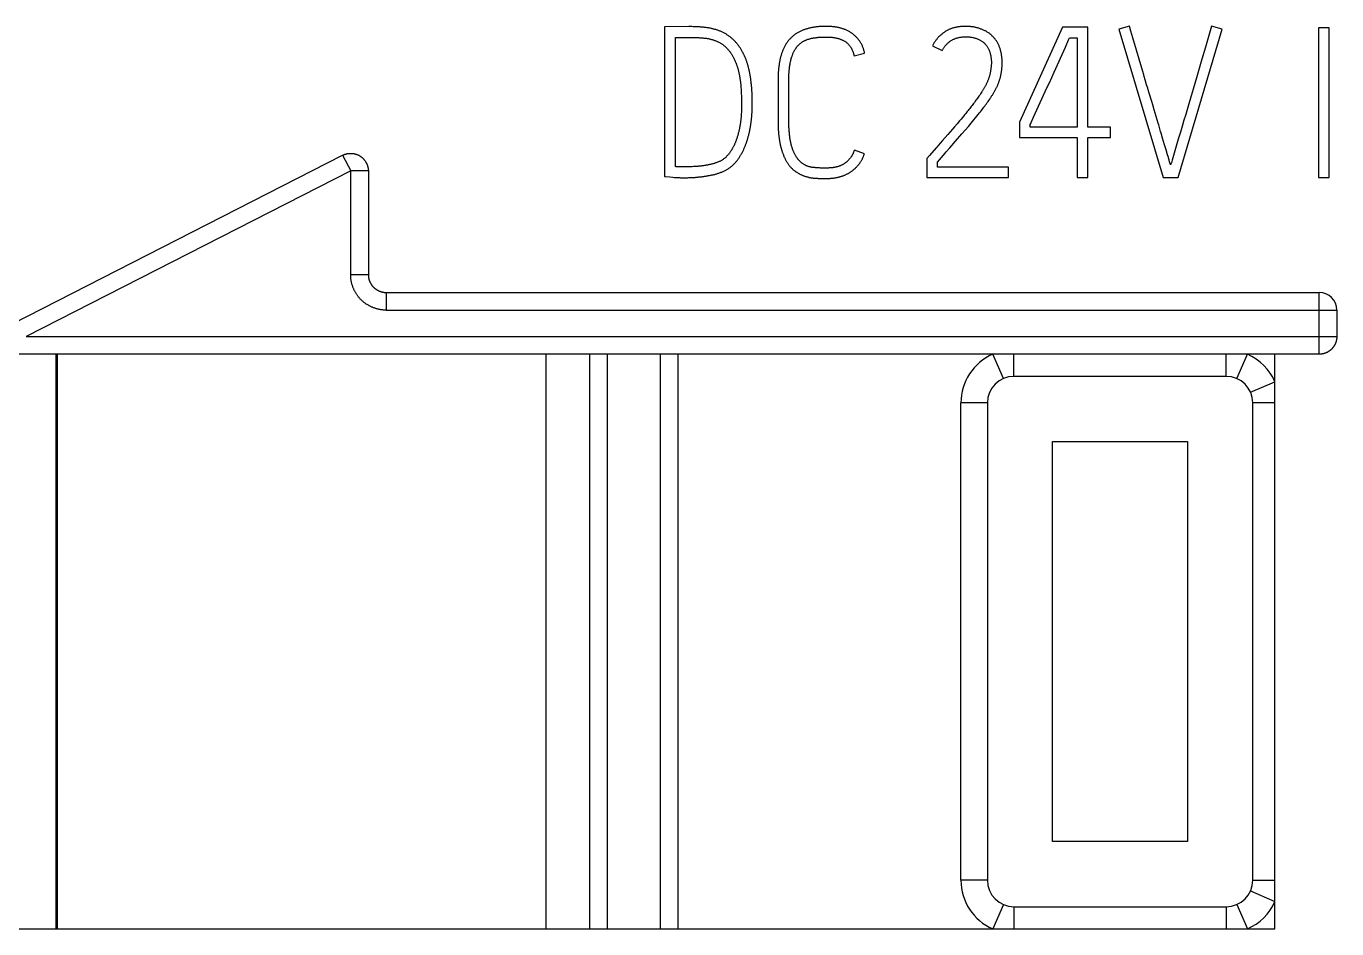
# Model space of a CAD drawing. Extents: x 0 to 420, y 0 to 297.
# Drawn here: x 117.15 to 131.97, y 209.14 to 219.35 of the extents above; entities that cross this region are included whole.
import ezdxf

# ---------------------------------------------------------------- set-up
doc = ezdxf.new("R2010")
doc.units = 0
doc.header["$LTSCALE"] = 23.1
doc.layers.add('10000_FRONT', color=7, linetype='CONTINUOUS')
doc.layers.add('10500_FRONT_LABELING', color=7, linetype='CONTINUOUS')

msp = doc.modelspace()

# ---------------------------------------------------------------- linework, layer by layer
at = {"layer": '10000_FRONT', "color": 7, "linetype": 'CONTINUOUS'}
for p, q in [((116.691, 215.829), (120.73, 217.892)), ((120.73, 217.892), (120.821, 217.714)), ((120.821, 217.714), (117.152, 215.84)), ((120.821, 216.54), (120.821, 217.714)), ((121.021, 217.714), (120.821, 217.714)), ((121.021, 217.714), (121.021, 216.54)), ((121.021, 216.54), (120.821, 216.54)), ((121.221, 216.34), (121.221, 216.14)), ((121.221, 216.34), (131.771, 216.34)), ((131.771, 215.64), (131.771, 216.34)), ((121.221, 216.14), (131.971, 216.14)), ((131.971, 216.14), (131.971, 215.84)), ((117.152, 215.84), (131.971, 215.84)), ((131.771, 215.64), (116.737, 215.64)), ((117.486, 215.64), (117.486, 209.14)), ((117.502, 215.64), (117.502, 209.14)), ((123.03, 209.14), (123.03, 215.64)), ((123.521, 215.64), (123.521, 209.14)), ((123.721, 215.64), (123.721, 209.14)), ((124.321, 215.64), (124.321, 209.14)), ((124.521, 215.64), (124.521, 209.14)), ((128.201, 215.365), (128.081, 215.64)), ((128.321, 215.39), (128.321, 215.64)), ((130.721, 215.39), (130.721, 215.64)), ((130.841, 215.365), (130.961, 215.64)), ((131.271, 209.14), (131.271, 215.64)), ((130.721, 215.39), (128.321, 215.39)), ((130.996, 215.21), (131.271, 215.33)), ((127.721, 209.69), (127.721, 215.09)), ((128.021, 215.09), (127.721, 215.09)), ((128.021, 215.09), (128.021, 209.69)), ((131.021, 209.69), (131.021, 215.09)), ((131.271, 215.09), (131.021, 215.09)), ((128.758, 210.127), (128.758, 214.653)), ((128.758, 214.653), (130.284, 214.653)), ((130.284, 214.653), (130.284, 210.127)), ((130.284, 210.127), (128.758, 210.127)), ((128.021, 209.69), (127.721, 209.69)), ((131.021, 209.69), (131.271, 209.69)), ((130.996, 209.57), (131.271, 209.45)), ((128.201, 209.415), (128.081, 209.14)), ((128.321, 209.39), (128.321, 209.14)), ((128.321, 209.39), (130.721, 209.39)), ((130.721, 209.39), (130.721, 209.14)), ((130.841, 209.415), (130.961, 209.14)), ((117.021, 209.14), (131.271, 209.14))]:
    msp.add_line(p, q, dxfattribs=at)
for points in [[(120.73, 217.892), (120.734, 217.894), (120.738, 217.896), (120.743, 217.898), (120.747, 217.899), (120.751, 217.901), (120.756, 217.903), (120.76, 217.904), (120.765, 217.905), (120.769, 217.907), (120.774, 217.908), (120.778, 217.909), (120.783, 217.91), (120.787, 217.91), (120.792, 217.911), (120.796, 217.912), (120.801, 217.912), (120.806, 217.913), (120.81, 217.913), (120.815, 217.913), (120.82, 217.913), (120.824, 217.913), (120.829, 217.913), (120.833, 217.913), (120.838, 217.912), (120.843, 217.912), (120.847, 217.911), (120.852, 217.911), (120.856, 217.91), (120.861, 217.909), (120.865, 217.908), (120.87, 217.907), (120.874, 217.906), (120.879, 217.905), (120.883, 217.903), (120.888, 217.902), (120.892, 217.9), (120.896, 217.899), (120.901, 217.897), (120.905, 217.895), (120.909, 217.893), (120.913, 217.891), (120.917, 217.889), (120.922, 217.886), (120.926, 217.884), (120.93, 217.881), (120.933, 217.879), (120.937, 217.876), (120.941, 217.873), (120.945, 217.871), (120.948, 217.868), (120.952, 217.865), (120.955, 217.861), (120.959, 217.858), (120.962, 217.855), (120.965, 217.852), (120.968, 217.848), (120.971, 217.845), (120.974, 217.841), (120.977, 217.838), (120.98, 217.834), (120.983, 217.83), (120.985, 217.827), (120.988, 217.823), (120.99, 217.819), (120.993, 217.815), (120.995, 217.811), (120.997, 217.807), (120.999, 217.803), (121.001, 217.799), (121.003, 217.794), (121.005, 217.79), (121.007, 217.786), (121.009, 217.782), (121.01, 217.777), (121.012, 217.773), (121.013, 217.768), (121.014, 217.764), (121.015, 217.76), (121.016, 217.755), (121.017, 217.75), (121.018, 217.746), (121.019, 217.741), (121.019, 217.737), (121.02, 217.732), (121.02, 217.727), (121.021, 217.723), (121.021, 217.718), (121.021, 217.714)], [(121.221, 216.14), (121.214, 216.14), (121.206, 216.14), (121.199, 216.141), (121.192, 216.141), (121.185, 216.142), (121.177, 216.143), (121.17, 216.143), (121.163, 216.144), (121.156, 216.146), (121.149, 216.147), (121.142, 216.148), (121.135, 216.15), (121.127, 216.151), (121.12, 216.153), (121.113, 216.155), (121.106, 216.157), (121.1, 216.159), (121.093, 216.161), (121.086, 216.164), (121.079, 216.166), (121.072, 216.169), (121.066, 216.172), (121.059, 216.174), (121.053, 216.177), (121.046, 216.181), (121.04, 216.184), (121.033, 216.187), (121.027, 216.19), (121.021, 216.194), (121.014, 216.198), (121.008, 216.202), (121.002, 216.205), (120.996, 216.209), (120.99, 216.214), (120.984, 216.218), (120.978, 216.222), (120.973, 216.226), (120.967, 216.231), (120.962, 216.236), (120.956, 216.24), (120.951, 216.245), (120.946, 216.25), (120.94, 216.255), (120.935, 216.26), (120.93, 216.265), (120.925, 216.27), (120.921, 216.276), (120.916, 216.281), (120.911, 216.287), (120.907, 216.293), (120.902, 216.298), (120.898, 216.304), (120.894, 216.31), (120.89, 216.316), (120.886, 216.322), (120.882, 216.328), (120.878, 216.334), (120.874, 216.34), (120.871, 216.347), (120.868, 216.353), (120.864, 216.359), (120.861, 216.366), (120.858, 216.372), (120.855, 216.379), (120.852, 216.386), (120.849, 216.392), (120.847, 216.399), (120.844, 216.406), (120.842, 216.413), (120.84, 216.42), (120.837, 216.426), (120.835, 216.433), (120.834, 216.44), (120.832, 216.447), (120.83, 216.454), (120.829, 216.461), (120.827, 216.468), (120.826, 216.476), (120.825, 216.483), (120.824, 216.49), (120.823, 216.497), (120.823, 216.504), (120.822, 216.511), (120.821, 216.518), (120.821, 216.526), (120.821, 216.533), (120.821, 216.54)], [(121.021, 216.54), (121.021, 216.537), (121.021, 216.533), (121.021, 216.529), (121.021, 216.526), (121.022, 216.522), (121.022, 216.519), (121.022, 216.515), (121.023, 216.511), (121.024, 216.508), (121.024, 216.504), (121.025, 216.501), (121.026, 216.497), (121.026, 216.494), (121.027, 216.49), (121.028, 216.487), (121.029, 216.483), (121.03, 216.48), (121.031, 216.476), (121.033, 216.473), (121.034, 216.47), (121.035, 216.466), (121.037, 216.463), (121.038, 216.46), (121.039, 216.456), (121.041, 216.453), (121.043, 216.45), (121.044, 216.447), (121.046, 216.443), (121.048, 216.44), (121.05, 216.437), (121.051, 216.434), (121.053, 216.431), (121.055, 216.428), (121.057, 216.425), (121.059, 216.422), (121.062, 216.419), (121.064, 216.416), (121.066, 216.414), (121.068, 216.411), (121.071, 216.408), (121.073, 216.405), (121.076, 216.403), (121.078, 216.4), (121.081, 216.398), (121.083, 216.395), (121.086, 216.393), (121.089, 216.39), (121.091, 216.388), (121.094, 216.386), (121.097, 216.383), (121.1, 216.381), (121.103, 216.379), (121.106, 216.377), (121.108, 216.375), (121.112, 216.373), (121.115, 216.371), (121.118, 216.369), (121.121, 216.367), (121.124, 216.365), (121.127, 216.364), (121.13, 216.362), (121.134, 216.36), (121.137, 216.359), (121.14, 216.357), (121.143, 216.356), (121.147, 216.355), (121.15, 216.353), (121.153, 216.352), (121.157, 216.351), (121.16, 216.35), (121.164, 216.349), (121.167, 216.348), (121.171, 216.347), (121.174, 216.346), (121.178, 216.345), (121.181, 216.344), (121.185, 216.344), (121.188, 216.343), (121.192, 216.342), (121.196, 216.342), (121.199, 216.341), (121.203, 216.341), (121.206, 216.341), (121.21, 216.341), (121.214, 216.34), (121.217, 216.34), (121.221, 216.34)], [(131.971, 215.84), (131.971, 215.837), (131.971, 215.833), (131.971, 215.829), (131.97, 215.826), (131.97, 215.822), (131.97, 215.819), (131.969, 215.815), (131.969, 215.812), (131.968, 215.808), (131.968, 215.805), (131.967, 215.801), (131.966, 215.798), (131.965, 215.794), (131.965, 215.791), (131.964, 215.787), (131.963, 215.784), (131.962, 215.78), (131.96, 215.777), (131.959, 215.774), (131.958, 215.77), (131.957, 215.767), (131.955, 215.764), (131.954, 215.76), (131.953, 215.757), (131.951, 215.754), (131.95, 215.751), (131.948, 215.748), (131.946, 215.744), (131.945, 215.741), (131.943, 215.738), (131.941, 215.735), (131.939, 215.732), (131.937, 215.729), (131.935, 215.726), (131.933, 215.723), (131.931, 215.72), (131.929, 215.718), (131.927, 215.715), (131.924, 215.712), (131.922, 215.709), (131.92, 215.707), (131.917, 215.704), (131.915, 215.702), (131.912, 215.699), (131.91, 215.696), (131.907, 215.694), (131.905, 215.692), (131.902, 215.689), (131.899, 215.687), (131.897, 215.685), (131.894, 215.683), (131.891, 215.68), (131.888, 215.678), (131.885, 215.676), (131.882, 215.674), (131.879, 215.672), (131.876, 215.67), (131.873, 215.669), (131.87, 215.667), (131.867, 215.665), (131.864, 215.663), (131.861, 215.662), (131.857, 215.66), (131.854, 215.659), (131.851, 215.657), (131.848, 215.656), (131.844, 215.654), (131.841, 215.653), (131.838, 215.652), (131.834, 215.651), (131.831, 215.65), (131.827, 215.649), (131.824, 215.648), (131.821, 215.647), (131.817, 215.646), (131.814, 215.645), (131.81, 215.644), (131.807, 215.644), (131.803, 215.643), (131.8, 215.642), (131.796, 215.642), (131.792, 215.641), (131.789, 215.641), (131.785, 215.641), (131.782, 215.641), (131.778, 215.64), (131.774, 215.64), (131.771, 215.64)]]:
    msp.add_lwpolyline(points, dxfattribs=at)
for centre, radius, start, end in [((131.771, 216.14), 0.2, 0, 90), ((128.321, 215.09), 0.6, 113.5565, 180), ((130.721, 215.09), 0.6, 23.5565, 66.4435), ((128.321, 215.09), 0.3, 90, 180), ((130.721, 215.09), 0.3, 0, 90), ((128.321, 209.69), 0.6, 180, 246.4435), ((128.321, 209.69), 0.3, 180, 270), ((130.721, 209.69), 0.3, 270, 360), ((130.721, 209.69), 0.6, 293.5565, 336.4435)]:
    msp.add_arc(centre, radius, start, end, dxfattribs=at)
at = {"layer": '10500_FRONT_LABELING', "color": 7, "linetype": 'CONTINUOUS'}
for p, q in [((124.371, 219.345), (124.371, 217.652)), ((124.693, 219.346), (124.677, 219.347)), ((124.71, 219.346), (124.693, 219.346)), ((124.727, 219.345), (124.71, 219.346)), ((124.743, 219.344), (124.727, 219.345)), ((128.871, 219.34), (128.385, 218.265)), ((129.157, 219.34), (128.871, 219.34)), ((129.157, 218.208), (129.157, 219.34)), ((129.626, 219.352), (129.508, 219.319)), ((129.508, 219.319), (130.008, 217.64)), ((129.642, 219.295), (129.626, 219.352)), ((130.177, 217.64), (130.674, 219.319)), ((130.556, 219.352), (130.533, 219.272)), ((130.674, 219.319), (130.556, 219.352)), ((131.764, 219.335), (131.764, 217.64)), ((131.883, 219.335), (131.764, 219.335)), ((131.883, 217.64), (131.883, 219.335)), ((124.494, 217.763), (124.494, 219.225)), ((128.902, 219.115), (128.939, 219.199)), ((128.939, 219.199), (128.95, 219.222)), ((128.95, 219.222), (129.034, 219.222)), ((129.034, 219.222), (129.034, 218.208)), ((129.665, 219.219), (129.642, 219.295)), ((129.777, 218.841), (129.665, 219.219)), ((130.533, 219.272), (130.485, 219.113)), ((126.514, 219.017), (126.632, 219.045)), ((127.401, 219.13), (127.509, 219.076)), ((128.774, 218.831), (128.902, 219.115)), ((130.485, 219.113), (130.445, 218.98)), ((130.414, 218.873), (130.383, 218.767)), ((130.445, 218.98), (130.414, 218.873)), ((125.775, 218.751), (125.776, 218.763)), ((125.775, 218.739), (125.775, 218.751)), ((125.775, 218.285), (125.775, 218.739)), ((129.821, 218.689), (129.805, 218.746)), ((130.383, 218.767), (130.298, 218.473)), ((125.232, 218.683), (125.233, 218.669)), ((125.233, 218.669), (125.234, 218.654)), ((125.234, 218.654), (125.235, 218.64)), ((125.235, 218.64), (125.236, 218.625)), ((125.236, 218.625), (125.237, 218.611)), ((125.237, 218.611), (125.238, 218.596)), ((125.238, 218.596), (125.238, 218.582)), ((125.238, 218.582), (125.239, 218.567)), ((125.359, 218.587), (125.359, 218.604)), ((125.36, 218.571), (125.359, 218.587)), ((127.941, 218.585), (127.933, 218.573)), ((127.949, 218.598), (127.941, 218.585)), ((127.957, 218.61), (127.949, 218.598)), ((128.543, 218.322), (128.694, 218.653)), ((129.833, 218.652), (129.821, 218.689)), ((129.878, 218.501), (129.85, 218.595)), ((125.239, 218.567), (125.24, 218.553)), ((125.24, 218.553), (125.24, 218.538)), ((125.24, 218.538), (125.241, 218.524)), ((125.241, 218.524), (125.241, 218.509)), ((125.241, 218.509), (125.241, 218.495)), ((125.241, 218.495), (125.241, 218.48)), ((125.241, 218.48), (125.241, 218.465)), ((125.241, 218.465), (125.241, 218.451)), ((125.361, 218.546), (125.36, 218.571)), ((125.361, 218.513), (125.361, 218.546)), ((125.361, 218.496), (125.361, 218.513)), ((125.362, 218.48), (125.361, 218.496)), ((127.83, 218.432), (127.821, 218.42)), ((127.838, 218.443), (127.83, 218.432)), ((127.847, 218.455), (127.838, 218.443)), ((127.856, 218.467), (127.847, 218.455)), ((127.865, 218.478), (127.856, 218.467)), ((127.874, 218.49), (127.865, 218.478)), ((127.882, 218.502), (127.874, 218.49)), ((127.891, 218.514), (127.882, 218.502)), ((127.899, 218.525), (127.891, 218.514)), ((127.908, 218.537), (127.899, 218.525)), ((127.916, 218.549), (127.908, 218.537)), ((127.924, 218.561), (127.916, 218.549)), ((127.933, 218.573), (127.924, 218.561)), ((127.971, 218.423), (127.981, 218.436)), ((127.981, 218.436), (127.99, 218.449)), ((127.99, 218.449), (128, 218.461)), ((128, 218.461), (128.009, 218.474)), ((128.009, 218.474), (128.018, 218.487)), ((128.018, 218.487), (128.028, 218.5)), ((128.028, 218.5), (128.037, 218.513)), ((128.037, 218.513), (128.046, 218.526)), ((129.89, 218.463), (129.878, 218.501)), ((129.907, 218.406), (129.89, 218.463)), ((130.298, 218.473), (130.274, 218.394)), ((125.653, 218.284), (125.653, 218.271)), ((125.775, 218.274), (125.775, 218.285)), ((127.705, 218.28), (127.677, 218.247)), ((127.724, 218.302), (127.705, 218.28)), ((127.738, 218.319), (127.724, 218.302)), ((127.752, 218.335), (127.738, 218.319)), ((127.766, 218.352), (127.752, 218.335)), ((127.775, 218.364), (127.766, 218.352)), ((127.784, 218.375), (127.775, 218.364)), ((127.793, 218.386), (127.784, 218.375)), ((127.803, 218.398), (127.793, 218.386)), ((127.812, 218.409), (127.803, 218.398)), ((127.821, 218.42), (127.812, 218.409)), ((127.836, 218.256), (127.867, 218.292)), ((127.867, 218.292), (127.887, 218.317)), ((127.887, 218.317), (127.902, 218.335)), ((127.902, 218.335), (127.917, 218.354)), ((127.917, 218.354), (127.932, 218.373)), ((127.932, 218.373), (127.942, 218.385)), ((127.942, 218.385), (127.952, 218.398)), ((127.952, 218.398), (127.961, 218.41)), ((127.961, 218.41), (127.971, 218.423)), ((129.94, 218.292), (129.907, 218.406)), ((130.243, 218.287), (130.227, 218.234)), ((130.259, 218.34), (130.243, 218.287)), ((130.274, 218.394), (130.259, 218.34)), ((125.653, 218.271), (125.653, 218.257)), ((125.653, 218.257), (125.653, 218.243)), ((125.653, 218.243), (125.654, 218.23)), ((125.654, 218.23), (125.654, 218.216)), ((125.654, 218.216), (125.655, 218.203)), ((125.655, 218.203), (125.655, 218.189)), ((125.655, 218.189), (125.656, 218.175)), ((125.776, 218.263), (125.775, 218.274)), ((125.776, 218.251), (125.776, 218.263)), ((125.776, 218.24), (125.776, 218.251)), ((125.776, 218.229), (125.776, 218.24)), ((125.777, 218.218), (125.776, 218.229)), ((125.777, 218.206), (125.777, 218.218)), ((125.778, 218.195), (125.777, 218.206)), ((125.778, 218.184), (125.778, 218.195)), ((125.779, 218.173), (125.778, 218.184)), ((125.78, 218.161), (125.779, 218.173)), ((125.781, 218.15), (125.78, 218.161)), ((125.782, 218.139), (125.781, 218.15)), ((127.601, 218.158), (127.572, 218.125)), ((127.624, 218.186), (127.601, 218.158)), ((127.648, 218.213), (127.624, 218.186)), ((127.677, 218.247), (127.648, 218.213)), ((127.733, 218.134), (127.769, 218.176)), ((127.769, 218.176), (127.805, 218.219)), ((127.805, 218.219), (127.836, 218.256)), ((128.385, 218.265), (128.385, 218.091)), ((128.505, 218.208), (128.505, 218.239)), ((129.034, 218.208), (128.505, 218.208)), ((129.412, 218.208), (129.157, 218.208)), ((129.412, 218.091), (129.412, 218.208)), ((127.514, 218.059), (127.486, 218.027)), ((127.543, 218.092), (127.514, 218.059)), ((127.572, 218.125), (127.543, 218.092)), ((127.597, 217.977), (127.618, 218.002)), ((128.385, 218.091), (129.034, 218.091)), ((129.034, 218.091), (129.034, 217.64)), ((129.157, 217.64), (129.157, 218.091)), ((129.157, 218.091), (129.412, 218.091)), ((130.024, 218.008), (130.001, 218.084)), ((130.041, 217.952), (130.024, 218.008)), ((126.629, 217.909), (126.516, 217.949)), ((127.365, 217.89), (127.336, 217.857)), ((127.336, 217.857), (127.336, 217.64)), ((127.442, 217.977), (127.365, 217.89)), ((127.456, 217.815), (127.524, 217.893)), ((127.524, 217.893), (127.54, 217.911)), ((127.54, 217.911), (127.555, 217.929)), ((127.555, 217.929), (127.597, 217.977)), ((130.058, 217.895), (130.041, 217.952)), ((124.625, 217.761), (124.61, 217.76)), ((124.639, 217.761), (124.625, 217.761)), ((124.654, 217.761), (124.639, 217.761)), ((124.668, 217.761), (124.654, 217.761)), ((124.683, 217.762), (124.668, 217.761)), ((124.697, 217.763), (124.683, 217.762)), ((126.111, 217.749), (126.094, 217.75)), ((126.123, 217.748), (126.111, 217.749)), ((126.134, 217.747), (126.123, 217.748)), ((127.456, 217.758), (127.456, 217.815)), ((128.26, 217.758), (127.456, 217.758)), ((128.26, 217.64), (128.26, 217.758)), ((124.429, 217.647), (124.462, 217.644)), ((124.462, 217.644), (124.478, 217.642)), ((126.119, 217.63), (126.133, 217.629)), ((126.133, 217.629), (126.146, 217.629)), ((126.146, 217.629), (126.16, 217.629)), ((127.336, 217.64), (128.26, 217.64)), ((129.034, 217.64), (129.157, 217.64)), ((130.008, 217.64), (130.177, 217.64)), ((131.764, 217.64), (131.883, 217.64))]:
    msp.add_line(p, q, dxfattribs=at)
for points in [[(124.677, 219.347), (124.669, 219.347), (124.66, 219.347), (124.652, 219.347), (124.644, 219.347), (124.371, 219.345)], [(125.359, 218.604), (125.358, 218.612), (125.358, 218.62), (125.357, 218.628), (125.357, 218.637), (125.356, 218.645), (125.356, 218.653), (125.355, 218.661), (125.354, 218.67), (125.354, 218.678), (125.353, 218.686), (125.352, 218.694), (125.351, 218.702), (125.35, 218.711), (125.349, 218.719), (125.349, 218.727), (125.347, 218.735), (125.346, 218.743), (125.345, 218.751), (125.344, 218.76), (125.343, 218.768), (125.342, 218.776), (125.34, 218.784), (125.339, 218.792), (125.338, 218.8), (125.336, 218.808), (125.335, 218.817), (125.333, 218.825), (125.331, 218.833), (125.33, 218.841), (125.328, 218.849), (125.326, 218.857), (125.324, 218.865), (125.322, 218.873), (125.32, 218.881), (125.318, 218.889), (125.316, 218.897), (125.314, 218.905), (125.312, 218.913), (125.309, 218.921), (125.307, 218.929), (125.304, 218.937), (125.302, 218.945), (125.299, 218.953), (125.296, 218.961), (125.294, 218.969), (125.291, 218.977), (125.288, 218.984), (125.285, 218.992), (125.281, 219), (125.278, 219.007), (125.275, 219.015), (125.271, 219.023), (125.268, 219.03), (125.264, 219.037), (125.26, 219.045), (125.257, 219.052), (125.253, 219.06), (125.249, 219.067), (125.245, 219.074), (125.24, 219.081), (125.236, 219.088), (125.232, 219.096), (125.227, 219.103), (125.222, 219.11), (125.218, 219.116), (125.213, 219.123), (125.208, 219.13), (125.203, 219.137), (125.198, 219.143), (125.193, 219.15), (125.187, 219.156), (125.182, 219.162), (125.176, 219.168), (125.171, 219.175), (125.165, 219.181), (125.16, 219.187), (125.154, 219.193), (125.148, 219.198), (125.142, 219.204), (125.136, 219.21), (125.13, 219.215), (125.123, 219.221), (125.117, 219.226), (125.11, 219.231), (125.104, 219.236), (125.097, 219.241), (125.09, 219.246), (125.083, 219.251), (125.076, 219.256), (125.069, 219.26), (125.062, 219.264), (125.055, 219.268), (125.048, 219.272), (125.04, 219.276), (125.033, 219.28), (125.025, 219.284), (125.018, 219.287), (125.01, 219.291), (125.003, 219.294), (124.995, 219.297), (124.987, 219.3), (124.979, 219.303), (124.972, 219.306), (124.964, 219.308), (124.956, 219.311), (124.948, 219.313), (124.94, 219.316), (124.932, 219.318), (124.924, 219.32), (124.916, 219.323), (124.907, 219.324), (124.899, 219.326), (124.891, 219.328), (124.883, 219.33), (124.875, 219.331), (124.867, 219.333), (124.858, 219.334), (124.85, 219.335), (124.842, 219.336), (124.834, 219.337), (124.826, 219.338), (124.817, 219.339), (124.809, 219.34), (124.801, 219.341), (124.793, 219.341), (124.784, 219.342), (124.776, 219.342), (124.768, 219.343), (124.76, 219.344), (124.743, 219.344)], [(126.632, 219.045), (126.63, 219.054), (126.629, 219.062), (126.627, 219.07), (126.625, 219.078), (126.623, 219.086), (126.621, 219.093), (126.619, 219.101), (126.616, 219.109), (126.613, 219.116), (126.61, 219.124), (126.607, 219.131), (126.603, 219.139), (126.599, 219.146), (126.595, 219.153), (126.591, 219.161), (126.587, 219.168), (126.583, 219.174), (126.578, 219.181), (126.573, 219.188), (126.568, 219.194), (126.563, 219.201), (126.558, 219.207), (126.553, 219.213), (126.547, 219.219), (126.542, 219.225), (126.536, 219.231), (126.53, 219.237), (126.524, 219.243), (126.518, 219.248), (126.512, 219.253), (126.505, 219.259), (126.499, 219.264), (126.492, 219.268), (126.486, 219.273), (126.479, 219.278), (126.472, 219.282), (126.465, 219.287), (126.458, 219.291), (126.451, 219.295), (126.443, 219.299), (126.436, 219.302), (126.429, 219.306), (126.421, 219.309), (126.414, 219.313), (126.406, 219.316), (126.399, 219.319), (126.391, 219.321), (126.383, 219.324), (126.375, 219.327), (126.367, 219.329), (126.36, 219.331), (126.352, 219.333), (126.344, 219.335), (126.336, 219.337), (126.328, 219.338), (126.32, 219.34), (126.311, 219.341), (126.303, 219.342), (126.295, 219.344), (126.287, 219.345), (126.279, 219.345), (126.271, 219.346), (126.263, 219.347), (126.255, 219.348), (126.246, 219.348), (126.238, 219.349), (126.23, 219.349), (126.222, 219.349), (126.214, 219.349), (126.206, 219.35), (126.198, 219.35), (126.189, 219.35), (126.181, 219.35), (126.173, 219.349), (126.165, 219.349), (126.157, 219.349), (126.149, 219.349), (126.141, 219.348), (126.133, 219.348), (126.124, 219.347), (126.116, 219.347), (126.108, 219.346), (126.1, 219.345), (126.092, 219.344), (126.084, 219.343), (126.076, 219.342), (126.067, 219.341), (126.059, 219.34), (126.051, 219.339), (126.043, 219.337), (126.035, 219.336), (126.027, 219.334), (126.019, 219.332), (126.011, 219.33), (126.003, 219.329), (125.995, 219.327), (125.987, 219.324), (125.98, 219.322), (125.972, 219.32), (125.964, 219.317), (125.956, 219.315), (125.949, 219.312), (125.941, 219.309), (125.933, 219.306), (125.926, 219.303), (125.918, 219.3), (125.911, 219.296), (125.903, 219.293), (125.896, 219.289), (125.889, 219.285), (125.881, 219.281), (125.874, 219.277), (125.867, 219.273), (125.86, 219.269), (125.854, 219.264), (125.847, 219.26), (125.84, 219.255), (125.834, 219.25), (125.827, 219.245), (125.821, 219.24), (125.815, 219.235), (125.809, 219.229), (125.803, 219.224), (125.797, 219.218), (125.791, 219.212), (125.785, 219.206), (125.78, 219.2), (125.775, 219.194), (125.769, 219.188), (125.764, 219.181), (125.76, 219.175), (125.755, 219.168), (125.75, 219.161), (125.746, 219.155), (125.741, 219.148), (125.737, 219.141), (125.733, 219.134), (125.729, 219.126), (125.725, 219.119), (125.722, 219.112), (125.718, 219.104), (125.715, 219.097), (125.711, 219.09), (125.708, 219.082), (125.705, 219.075), (125.702, 219.067), (125.699, 219.059), (125.697, 219.052), (125.694, 219.044), (125.691, 219.036), (125.689, 219.029), (125.687, 219.021), (125.685, 219.013), (125.682, 219.005), (125.68, 218.997), (125.678, 218.99), (125.677, 218.982), (125.675, 218.974), (125.673, 218.966), (125.672, 218.958), (125.67, 218.95), (125.669, 218.942), (125.667, 218.934), (125.666, 218.926), (125.665, 218.918), (125.664, 218.91), (125.663, 218.901), (125.661, 218.893), (125.661, 218.885), (125.66, 218.877), (125.659, 218.869), (125.658, 218.861), (125.657, 218.853), (125.657, 218.845), (125.656, 218.837), (125.655, 218.829), (125.655, 218.82), (125.655, 218.812), (125.654, 218.804), (125.654, 218.796), (125.653, 218.788), (125.653, 218.78), (125.653, 218.772), (125.653, 218.763), (125.653, 218.755), (125.653, 218.747), (125.653, 218.284)], [(128.142, 219.152), (128.138, 219.159), (128.134, 219.166), (128.13, 219.173), (128.126, 219.179), (128.122, 219.186), (128.117, 219.193), (128.113, 219.199), (128.108, 219.205), (128.103, 219.212), (128.098, 219.218), (128.092, 219.224), (128.087, 219.23), (128.081, 219.236), (128.076, 219.241), (128.07, 219.247), (128.064, 219.253), (128.058, 219.258), (128.052, 219.263), (128.046, 219.268), (128.039, 219.273), (128.033, 219.277), (128.026, 219.282), (128.019, 219.286), (128.013, 219.29), (128.006, 219.294), (127.999, 219.298), (127.991, 219.301), (127.984, 219.305), (127.977, 219.308), (127.969, 219.311), (127.962, 219.314), (127.954, 219.317), (127.947, 219.32), (127.939, 219.323), (127.932, 219.325), (127.924, 219.328), (127.916, 219.33), (127.909, 219.332), (127.901, 219.334), (127.893, 219.336), (127.886, 219.338), (127.878, 219.34), (127.87, 219.341), (127.862, 219.343), (127.854, 219.344), (127.846, 219.345), (127.838, 219.346), (127.83, 219.347), (127.822, 219.348), (127.814, 219.348), (127.806, 219.349), (127.798, 219.349), (127.79, 219.349), (127.782, 219.35), (127.774, 219.35), (127.766, 219.35), (127.758, 219.35), (127.75, 219.349), (127.742, 219.349), (127.734, 219.348), (127.726, 219.348), (127.718, 219.347), (127.71, 219.346), (127.702, 219.345), (127.694, 219.344), (127.686, 219.343), (127.678, 219.342), (127.67, 219.34), (127.662, 219.339), (127.654, 219.337), (127.646, 219.335), (127.639, 219.333), (127.631, 219.331), (127.623, 219.328), (127.616, 219.326), (127.608, 219.323), (127.601, 219.32), (127.593, 219.317), (127.586, 219.313), (127.579, 219.31), (127.572, 219.306), (127.564, 219.303), (127.557, 219.299), (127.55, 219.295), (127.544, 219.291), (127.537, 219.286), (127.53, 219.282), (127.523, 219.277), (127.517, 219.272), (127.511, 219.267), (127.504, 219.262), (127.498, 219.257), (127.492, 219.252), (127.486, 219.247), (127.48, 219.241), (127.475, 219.236), (127.469, 219.23), (127.464, 219.224), (127.458, 219.218), (127.453, 219.212), (127.448, 219.206), (127.443, 219.199), (127.438, 219.193), (127.433, 219.186), (127.429, 219.179), (127.424, 219.173), (127.42, 219.166), (127.416, 219.159), (127.412, 219.152), (127.408, 219.145), (127.405, 219.138), (127.401, 219.13)], [(124.494, 219.225), (124.691, 219.225), (124.698, 219.225), (124.705, 219.224), (124.713, 219.224), (124.72, 219.224), (124.727, 219.224), (124.735, 219.224), (124.742, 219.223), (124.749, 219.223), (124.757, 219.223), (124.764, 219.222), (124.771, 219.222), (124.779, 219.221), (124.786, 219.221), (124.793, 219.22), (124.8, 219.22), (124.808, 219.219), (124.815, 219.218), (124.822, 219.218), (124.829, 219.217), (124.837, 219.216), (124.844, 219.215), (124.851, 219.214), (124.858, 219.212), (124.866, 219.211), (124.873, 219.21), (124.88, 219.208), (124.887, 219.206), (124.894, 219.205), (124.901, 219.203), (124.908, 219.201), (124.915, 219.198), (124.923, 219.196), (124.929, 219.194), (124.936, 219.191), (124.943, 219.189), (124.95, 219.186), (124.957, 219.183), (124.964, 219.18), (124.97, 219.177), (124.977, 219.174), (124.984, 219.171), (124.99, 219.167), (124.997, 219.164), (125.003, 219.16), (125.009, 219.156), (125.016, 219.152), (125.022, 219.148), (125.028, 219.144), (125.034, 219.14), (125.04, 219.135), (125.045, 219.13), (125.051, 219.126), (125.056, 219.121), (125.062, 219.116), (125.067, 219.111), (125.072, 219.106), (125.077, 219.1), (125.082, 219.095), (125.087, 219.09), (125.092, 219.084), (125.096, 219.078), (125.101, 219.072), (125.105, 219.067), (125.11, 219.061), (125.114, 219.055), (125.118, 219.048), (125.122, 219.042), (125.126, 219.036), (125.13, 219.03), (125.134, 219.024), (125.138, 219.017), (125.141, 219.011), (125.145, 219.005), (125.148, 218.998), (125.152, 218.992), (125.155, 218.985), (125.158, 218.979), (125.161, 218.972), (125.164, 218.965), (125.167, 218.959), (125.17, 218.952), (125.173, 218.945), (125.176, 218.938), (125.178, 218.932), (125.181, 218.925), (125.183, 218.918), (125.186, 218.911), (125.188, 218.904), (125.19, 218.897), (125.193, 218.89), (125.195, 218.883), (125.197, 218.876), (125.199, 218.869), (125.201, 218.862), (125.203, 218.855), (125.205, 218.848), (125.206, 218.841), (125.208, 218.833), (125.21, 218.826), (125.211, 218.819), (125.213, 218.812), (125.215, 218.805), (125.216, 218.798), (125.217, 218.791), (125.219, 218.784), (125.22, 218.776), (125.221, 218.769), (125.222, 218.762), (125.223, 218.755), (125.225, 218.748), (125.226, 218.741), (125.226, 218.733), (125.227, 218.726), (125.228, 218.719), (125.229, 218.712), (125.23, 218.705), (125.231, 218.697), (125.231, 218.69), (125.232, 218.683)], [(125.776, 218.781), (125.776, 218.793), (125.777, 218.799), (125.777, 218.805), (125.777, 218.811), (125.777, 218.817), (125.778, 218.823), (125.778, 218.829), (125.778, 218.835), (125.779, 218.841), (125.779, 218.847), (125.78, 218.853), (125.78, 218.859), (125.781, 218.865), (125.781, 218.871), (125.782, 218.877), (125.783, 218.883), (125.783, 218.889), (125.784, 218.895), (125.785, 218.901), (125.786, 218.907), (125.787, 218.912), (125.788, 218.918), (125.789, 218.924), (125.79, 218.93), (125.791, 218.936), (125.792, 218.942), (125.793, 218.948), (125.794, 218.954), (125.796, 218.96), (125.797, 218.965), (125.799, 218.971), (125.8, 218.977), (125.802, 218.983), (125.803, 218.989), (125.805, 218.995), (125.807, 219.001), (125.809, 219.006), (125.811, 219.012), (125.813, 219.018), (125.815, 219.023), (125.817, 219.029), (125.819, 219.035), (125.821, 219.04), (125.824, 219.046), (125.826, 219.051), (125.829, 219.057), (125.832, 219.062), (125.834, 219.068), (125.837, 219.073), (125.84, 219.078), (125.843, 219.084), (125.846, 219.089), (125.849, 219.094), (125.853, 219.099), (125.856, 219.104), (125.86, 219.109), (125.863, 219.114), (125.867, 219.119), (125.871, 219.123), (125.875, 219.128), (125.879, 219.132), (125.883, 219.137), (125.887, 219.141), (125.891, 219.145), (125.896, 219.149), (125.9, 219.153), (125.905, 219.157), (125.91, 219.161), (125.915, 219.164), (125.919, 219.168), (125.924, 219.171), (125.93, 219.175), (125.935, 219.178), (125.94, 219.181), (125.945, 219.184), (125.95, 219.187), (125.956, 219.19), (125.961, 219.192), (125.967, 219.195), (125.972, 219.197), (125.978, 219.199), (125.984, 219.202), (125.989, 219.204), (125.995, 219.205), (126.001, 219.207), (126.007, 219.209), (126.013, 219.21), (126.019, 219.212), (126.025, 219.213), (126.031, 219.215), (126.037, 219.216), (126.042, 219.217), (126.048, 219.218), (126.054, 219.219), (126.06, 219.22), (126.066, 219.221), (126.072, 219.222), (126.078, 219.222), (126.084, 219.223), (126.09, 219.224), (126.096, 219.224), (126.102, 219.225), (126.108, 219.226), (126.114, 219.226), (126.12, 219.227), (126.126, 219.227), (126.132, 219.227), (126.138, 219.228), (126.144, 219.228), (126.15, 219.228), (126.156, 219.229), (126.162, 219.229), (126.168, 219.229), (126.174, 219.229), (126.18, 219.229), (126.186, 219.229), (126.193, 219.229), (126.199, 219.229), (126.205, 219.229), (126.211, 219.229), (126.217, 219.229), (126.223, 219.229), (126.229, 219.229), (126.235, 219.228), (126.241, 219.228), (126.247, 219.227), (126.253, 219.227), (126.259, 219.226), (126.265, 219.226), (126.271, 219.225), (126.277, 219.224), (126.283, 219.223), (126.289, 219.223), (126.295, 219.222), (126.301, 219.221), (126.307, 219.219), (126.313, 219.218), (126.319, 219.217), (126.325, 219.215), (126.331, 219.214), (126.336, 219.212), (126.342, 219.211), (126.348, 219.209), (126.354, 219.207), (126.359, 219.205), (126.365, 219.203), (126.371, 219.2), (126.376, 219.198), (126.382, 219.195), (126.387, 219.193), (126.392, 219.19), (126.398, 219.187), (126.403, 219.184), (126.408, 219.181), (126.413, 219.177), (126.418, 219.174), (126.423, 219.17), (126.428, 219.167), (126.432, 219.163), (126.437, 219.159), (126.441, 219.155), (126.446, 219.15), (126.45, 219.146), (126.454, 219.141), (126.458, 219.137), (126.461, 219.132), (126.465, 219.127), (126.469, 219.122), (126.472, 219.117), (126.475, 219.112), (126.479, 219.107), (126.482, 219.102), (126.484, 219.097), (126.487, 219.091), (126.49, 219.086), (126.492, 219.08), (126.495, 219.075), (126.497, 219.069), (126.5, 219.064), (126.502, 219.058), (126.504, 219.052), (126.506, 219.046), (126.507, 219.041), (126.509, 219.035), (126.511, 219.029), (126.512, 219.023), (126.514, 219.017)], [(127.509, 219.076), (127.513, 219.083), (127.516, 219.089), (127.52, 219.096), (127.523, 219.102), (127.527, 219.108), (127.532, 219.114), (127.536, 219.12), (127.54, 219.126), (127.545, 219.132), (127.55, 219.137), (127.555, 219.143), (127.56, 219.148), (127.565, 219.154), (127.57, 219.159), (127.576, 219.164), (127.581, 219.168), (127.587, 219.173), (127.593, 219.178), (127.599, 219.182), (127.605, 219.186), (127.611, 219.19), (127.617, 219.194), (127.624, 219.198), (127.63, 219.201), (127.637, 219.204), (127.644, 219.207), (127.651, 219.21), (127.657, 219.213), (127.664, 219.216), (127.671, 219.218), (127.678, 219.22), (127.686, 219.222), (127.693, 219.224), (127.7, 219.225), (127.707, 219.226), (127.714, 219.228), (127.722, 219.229), (127.729, 219.229), (127.737, 219.23), (127.744, 219.231), (127.751, 219.231), (127.759, 219.232), (127.766, 219.232), (127.773, 219.232), (127.781, 219.232), (127.788, 219.232), (127.795, 219.231), (127.803, 219.231), (127.81, 219.23), (127.817, 219.23), (127.825, 219.229), (127.832, 219.228), (127.839, 219.227), (127.846, 219.226), (127.854, 219.224), (127.861, 219.223), (127.868, 219.221), (127.875, 219.219), (127.883, 219.217), (127.89, 219.215), (127.897, 219.213), (127.904, 219.21), (127.91, 219.208), (127.917, 219.205), (127.924, 219.202), (127.931, 219.199), (127.937, 219.195), (127.944, 219.192), (127.95, 219.188), (127.956, 219.184), (127.962, 219.18), (127.968, 219.175), (127.974, 219.171), (127.98, 219.166), (127.985, 219.161), (127.99, 219.156), (127.995, 219.15), (128, 219.145), (128.005, 219.139), (128.01, 219.133), (128.014, 219.127), (128.018, 219.121), (128.022, 219.115), (128.026, 219.109), (128.03, 219.102), (128.033, 219.096), (128.036, 219.089), (128.039, 219.082), (128.042, 219.076), (128.045, 219.069), (128.047, 219.062), (128.049, 219.055), (128.051, 219.047), (128.053, 219.04), (128.055, 219.033), (128.057, 219.026), (128.058, 219.019), (128.059, 219.012), (128.06, 219.004), (128.061, 218.997), (128.062, 218.99), (128.063, 218.983), (128.064, 218.975), (128.064, 218.968), (128.065, 218.96), (128.065, 218.953), (128.065, 218.946), (128.065, 218.938), (128.065, 218.931), (128.065, 218.924), (128.064, 218.916), (128.064, 218.909), (128.063, 218.902), (128.063, 218.894), (128.062, 218.887), (128.061, 218.88), (128.06, 218.872), (128.059, 218.865), (128.058, 218.858), (128.057, 218.851), (128.056, 218.844), (128.055, 218.836), (128.053, 218.829), (128.052, 218.822), (128.05, 218.815), (128.048, 218.808), (128.046, 218.801), (128.045, 218.794), (128.043, 218.786), (128.041, 218.779), (128.038, 218.772), (128.036, 218.765), (128.034, 218.758), (128.031, 218.751), (128.029, 218.744), (128.026, 218.738), (128.023, 218.731), (128.021, 218.724), (128.018, 218.717), (128.015, 218.711), (128.012, 218.704), (128.008, 218.698), (128.005, 218.691), (128.002, 218.685), (127.998, 218.678), (127.995, 218.672), (127.991, 218.666), (127.987, 218.659), (127.984, 218.653), (127.98, 218.647), (127.976, 218.641), (127.972, 218.634), (127.969, 218.628), (127.965, 218.622), (127.961, 218.616), (127.957, 218.61)], [(128.046, 218.526), (128.05, 218.533), (128.055, 218.54), (128.059, 218.546), (128.064, 218.553), (128.068, 218.56), (128.072, 218.567), (128.077, 218.573), (128.081, 218.58), (128.085, 218.587), (128.089, 218.594), (128.093, 218.601), (128.097, 218.608), (128.101, 218.614), (128.105, 218.621), (128.109, 218.628), (128.113, 218.635), (128.116, 218.642), (128.12, 218.65), (128.123, 218.657), (128.127, 218.664), (128.13, 218.671), (128.133, 218.678), (128.137, 218.686), (128.14, 218.693), (128.143, 218.7), (128.146, 218.708), (128.148, 218.715), (128.151, 218.723), (128.154, 218.73), (128.156, 218.738), (128.159, 218.745), (128.161, 218.753), (128.163, 218.761), (128.165, 218.769), (128.167, 218.776), (128.169, 218.784), (128.171, 218.792), (128.173, 218.8), (128.175, 218.808), (128.176, 218.815), (128.177, 218.823), (128.179, 218.831), (128.18, 218.839), (128.181, 218.847), (128.182, 218.855), (128.183, 218.862), (128.184, 218.87), (128.185, 218.878), (128.185, 218.886), (128.186, 218.894), (128.187, 218.902), (128.187, 218.91), (128.187, 218.918), (128.187, 218.926), (128.188, 218.934), (128.188, 218.942), (128.187, 218.95), (128.187, 218.958), (128.187, 218.966), (128.186, 218.974), (128.186, 218.982), (128.185, 218.99), (128.184, 218.998), (128.184, 219.006), (128.183, 219.014), (128.181, 219.022), (128.18, 219.03), (128.179, 219.038), (128.177, 219.045), (128.176, 219.053), (128.174, 219.061), (128.172, 219.069), (128.17, 219.077), (128.168, 219.084), (128.166, 219.092), (128.164, 219.1), (128.161, 219.107), (128.158, 219.115), (128.155, 219.122), (128.152, 219.13), (128.149, 219.137), (128.145, 219.145), (128.142, 219.152)], [(125.776, 218.763), (125.776, 218.775), (125.776, 218.781)], [(128.694, 218.653), (128.699, 218.665), (128.705, 218.677), (128.71, 218.689), (128.715, 218.701), (128.721, 218.712), (128.774, 218.831)], [(129.805, 218.746), (129.793, 218.784), (129.788, 218.803), (129.777, 218.841)], [(129.85, 218.595), (129.838, 218.633), (129.833, 218.652)], [(124.569, 217.638), (124.577, 217.638), (124.585, 217.638), (124.593, 217.638), (124.602, 217.638), (124.61, 217.638), (124.618, 217.638), (124.626, 217.638), (124.634, 217.638), (124.643, 217.639), (124.651, 217.639), (124.659, 217.639), (124.667, 217.639), (124.675, 217.64), (124.684, 217.64), (124.692, 217.641), (124.7, 217.641), (124.708, 217.642), (124.716, 217.642), (124.725, 217.643), (124.733, 217.643), (124.741, 217.644), (124.749, 217.645), (124.757, 217.646), (124.766, 217.647), (124.774, 217.647), (124.782, 217.648), (124.79, 217.649), (124.798, 217.65), (124.806, 217.652), (124.815, 217.653), (124.823, 217.654), (124.831, 217.655), (124.839, 217.656), (124.847, 217.658), (124.855, 217.659), (124.863, 217.661), (124.872, 217.662), (124.88, 217.664), (124.888, 217.665), (124.896, 217.667), (124.904, 217.669), (124.912, 217.671), (124.92, 217.672), (124.929, 217.674), (124.937, 217.676), (124.945, 217.678), (124.953, 217.681), (124.961, 217.683), (124.969, 217.685), (124.977, 217.688), (124.985, 217.69), (124.993, 217.693), (125.001, 217.696), (125.008, 217.699), (125.016, 217.702), (125.024, 217.705), (125.031, 217.709), (125.039, 217.712), (125.047, 217.716), (125.054, 217.719), (125.061, 217.723), (125.069, 217.727), (125.076, 217.731), (125.083, 217.735), (125.09, 217.74), (125.098, 217.744), (125.104, 217.749), (125.111, 217.754), (125.118, 217.759), (125.124, 217.764), (125.131, 217.769), (125.137, 217.775), (125.143, 217.78), (125.149, 217.786), (125.155, 217.792), (125.161, 217.798), (125.166, 217.804), (125.172, 217.81), (125.177, 217.816), (125.182, 217.822), (125.188, 217.829), (125.193, 217.835), (125.198, 217.842), (125.203, 217.849), (125.207, 217.856), (125.212, 217.863), (125.217, 217.87), (125.221, 217.877), (125.226, 217.884), (125.23, 217.891), (125.234, 217.898), (125.238, 217.905), (125.242, 217.912), (125.246, 217.92), (125.25, 217.927), (125.254, 217.934), (125.258, 217.942), (125.261, 217.949), (125.265, 217.956), (125.268, 217.964), (125.272, 217.971), (125.275, 217.979), (125.278, 217.987), (125.281, 217.994), (125.284, 218.002), (125.287, 218.01), (125.29, 218.018), (125.293, 218.025), (125.295, 218.033), (125.298, 218.041), (125.301, 218.049), (125.303, 218.057), (125.306, 218.065), (125.308, 218.073), (125.311, 218.081), (125.313, 218.089), (125.315, 218.097), (125.317, 218.105), (125.319, 218.113), (125.322, 218.121), (125.324, 218.129), (125.325, 218.137), (125.327, 218.145), (125.329, 218.153), (125.331, 218.161), (125.333, 218.169), (125.334, 218.177), (125.336, 218.185), (125.337, 218.193), (125.339, 218.201), (125.34, 218.209), (125.342, 218.217), (125.343, 218.225), (125.344, 218.233), (125.345, 218.242), (125.347, 218.25), (125.348, 218.258), (125.349, 218.266), (125.35, 218.274), (125.351, 218.282), (125.352, 218.29), (125.353, 218.299), (125.354, 218.307), (125.354, 218.315), (125.355, 218.323), (125.356, 218.331), (125.357, 218.339), (125.357, 218.348), (125.358, 218.356), (125.358, 218.364), (125.359, 218.372), (125.359, 218.381), (125.36, 218.389), (125.36, 218.397), (125.361, 218.405), (125.361, 218.413), (125.361, 218.422), (125.361, 218.43), (125.361, 218.438), (125.362, 218.446), (125.362, 218.455), (125.362, 218.463), (125.362, 218.48)], [(125.241, 218.451), (125.241, 218.436), (125.241, 218.429), (125.241, 218.422), (125.241, 218.414), (125.241, 218.407), (125.24, 218.4), (125.24, 218.393), (125.24, 218.385), (125.239, 218.378), (125.239, 218.371), (125.238, 218.364), (125.238, 218.356), (125.237, 218.349), (125.237, 218.342), (125.236, 218.335), (125.235, 218.328), (125.235, 218.32), (125.234, 218.313), (125.233, 218.306), (125.232, 218.299), (125.232, 218.292), (125.231, 218.284), (125.23, 218.277), (125.229, 218.27), (125.228, 218.263), (125.227, 218.256), (125.226, 218.249), (125.225, 218.241), (125.224, 218.234), (125.222, 218.227), (125.221, 218.22), (125.22, 218.213), (125.219, 218.206), (125.217, 218.199), (125.216, 218.192), (125.214, 218.184), (125.213, 218.177), (125.211, 218.17), (125.209, 218.163), (125.208, 218.156), (125.206, 218.149), (125.204, 218.142), (125.202, 218.135), (125.201, 218.128), (125.199, 218.121), (125.197, 218.114)], [(128.505, 218.239), (128.511, 218.251), (128.516, 218.263), (128.543, 218.322)], [(129.979, 218.16), (129.957, 218.236), (129.951, 218.255), (129.94, 218.292)], [(125.656, 218.175), (125.657, 218.169), (125.657, 218.162), (125.658, 218.155), (125.658, 218.148), (125.659, 218.142), (125.659, 218.135), (125.66, 218.128), (125.661, 218.121), (125.661, 218.115), (125.662, 218.108), (125.663, 218.101), (125.664, 218.094), (125.665, 218.088), (125.666, 218.081), (125.667, 218.074), (125.668, 218.068), (125.669, 218.061), (125.67, 218.054), (125.671, 218.047), (125.672, 218.041), (125.674, 218.034), (125.675, 218.027), (125.676, 218.021), (125.678, 218.014), (125.679, 218.007), (125.681, 218.001), (125.682, 217.994), (125.684, 217.987), (125.686, 217.981), (125.687, 217.974), (125.689, 217.968), (125.691, 217.961), (125.693, 217.954), (125.695, 217.948), (125.697, 217.941), (125.699, 217.935), (125.701, 217.928), (125.703, 217.922), (125.706, 217.915), (125.708, 217.909), (125.71, 217.903), (125.713, 217.896), (125.715, 217.89), (125.718, 217.884), (125.72, 217.877), (125.723, 217.871), (125.726, 217.865), (125.729, 217.859), (125.732, 217.852), (125.735, 217.846), (125.738, 217.84), (125.741, 217.834), (125.745, 217.828), (125.748, 217.822), (125.752, 217.816), (125.755, 217.811), (125.759, 217.805), (125.763, 217.799), (125.767, 217.793), (125.771, 217.788), (125.775, 217.782), (125.779, 217.777), (125.783, 217.772), (125.787, 217.766), (125.792, 217.761), (125.796, 217.756), (125.801, 217.751), (125.806, 217.746), (125.811, 217.741), (125.816, 217.736), (125.821, 217.732), (125.826, 217.727), (125.831, 217.723), (125.837, 217.719), (125.842, 217.714), (125.848, 217.71), (125.853, 217.706), (125.859, 217.703), (125.865, 217.699), (125.87, 217.695), (125.876, 217.692), (125.882, 217.689), (125.888, 217.685), (125.894, 217.682), (125.9, 217.679), (125.906, 217.676), (125.913, 217.673), (125.919, 217.67), (125.925, 217.667), (125.932, 217.664), (125.938, 217.662), (125.944, 217.66), (125.951, 217.657), (125.957, 217.655), (125.964, 217.653), (125.97, 217.651), (125.977, 217.649), (125.984, 217.647), (125.99, 217.646), (125.997, 217.644), (126.003, 217.642), (126.01, 217.641), (126.017, 217.64), (126.024, 217.638), (126.03, 217.637), (126.037, 217.636), (126.044, 217.635), (126.051, 217.634), (126.058, 217.634), (126.065, 217.633), (126.071, 217.632), (126.078, 217.632), (126.085, 217.631), (126.092, 217.631), (126.099, 217.631), (126.106, 217.63), (126.119, 217.63)], [(126.094, 217.75), (126.083, 217.751), (126.077, 217.751), (126.072, 217.752), (126.066, 217.752), (126.06, 217.753), (126.055, 217.753), (126.049, 217.754), (126.043, 217.755), (126.038, 217.755), (126.032, 217.756), (126.026, 217.757), (126.021, 217.758), (126.015, 217.76), (126.01, 217.761), (126.004, 217.762), (125.999, 217.764), (125.993, 217.766), (125.988, 217.768), (125.983, 217.77), (125.977, 217.772), (125.972, 217.774), (125.967, 217.777), (125.962, 217.779), (125.957, 217.782), (125.952, 217.785), (125.947, 217.788), (125.942, 217.791), (125.937, 217.794), (125.933, 217.797), (125.928, 217.8), (125.923, 217.804), (125.919, 217.807), (125.914, 217.811), (125.91, 217.815), (125.906, 217.818), (125.902, 217.822), (125.898, 217.826), (125.894, 217.83), (125.89, 217.835), (125.886, 217.839), (125.882, 217.843), (125.879, 217.848), (125.875, 217.852), (125.872, 217.857), (125.869, 217.861), (125.865, 217.866), (125.862, 217.871), (125.859, 217.876), (125.856, 217.88), (125.853, 217.885), (125.85, 217.89), (125.848, 217.895), (125.845, 217.9), (125.842, 217.905), (125.84, 217.91), (125.837, 217.915), (125.835, 217.92), (125.833, 217.926), (125.83, 217.931), (125.828, 217.936), (125.826, 217.941), (125.824, 217.946), (125.822, 217.952), (125.82, 217.957), (125.818, 217.962), (125.816, 217.968), (125.814, 217.973), (125.812, 217.978), (125.811, 217.984), (125.809, 217.989), (125.807, 217.995), (125.806, 218), (125.804, 218.006), (125.803, 218.011), (125.801, 218.017), (125.8, 218.022), (125.799, 218.028), (125.798, 218.033), (125.796, 218.039), (125.795, 218.044), (125.794, 218.05), (125.793, 218.055), (125.792, 218.061), (125.791, 218.066), (125.79, 218.072), (125.789, 218.078), (125.788, 218.083), (125.788, 218.089), (125.787, 218.094), (125.786, 218.1), (125.785, 218.105), (125.785, 218.111), (125.784, 218.117), (125.783, 218.122), (125.783, 218.128), (125.782, 218.133), (125.782, 218.139)], [(127.618, 218.002), (127.66, 218.05), (127.733, 218.134)], [(130.001, 218.084), (129.985, 218.141), (129.979, 218.16)], [(130.203, 218.154), (130.179, 218.074), (130.163, 218.021)], [(130.227, 218.234), (130.211, 218.181), (130.203, 218.154)], [(125.197, 218.114), (125.195, 218.107), (125.192, 218.1), (125.19, 218.093), (125.188, 218.086), (125.186, 218.079), (125.183, 218.072), (125.181, 218.065), (125.179, 218.058), (125.176, 218.051), (125.173, 218.045), (125.171, 218.038), (125.168, 218.031), (125.165, 218.024), (125.162, 218.018), (125.159, 218.011), (125.156, 218.005), (125.153, 217.998), (125.15, 217.991), (125.147, 217.985), (125.143, 217.978), (125.14, 217.972), (125.136, 217.966), (125.132, 217.959), (125.129, 217.953), (125.125, 217.947), (125.121, 217.941), (125.117, 217.935), (125.113, 217.929), (125.108, 217.923), (125.104, 217.917), (125.1, 217.911), (125.095, 217.906), (125.091, 217.9), (125.086, 217.894), (125.081, 217.889), (125.076, 217.884), (125.071, 217.879), (125.066, 217.873), (125.061, 217.868), (125.055, 217.864), (125.05, 217.859), (125.044, 217.854), (125.038, 217.85), (125.032, 217.845), (125.026, 217.841), (125.02, 217.837), (125.014, 217.833), (125.007, 217.83), (125.001, 217.826), (124.994, 217.823), (124.988, 217.82), (124.981, 217.817), (124.974, 217.815), (124.968, 217.812), (124.961, 217.81), (124.954, 217.807), (124.947, 217.805), (124.94, 217.802), (124.933, 217.8), (124.926, 217.798), (124.919, 217.796), (124.912, 217.794), (124.905, 217.792), (124.898, 217.791), (124.891, 217.789), (124.884, 217.787), (124.877, 217.786), (124.87, 217.784), (124.862, 217.783), (124.855, 217.781), (124.848, 217.78), (124.841, 217.779), (124.834, 217.777), (124.827, 217.776), (124.82, 217.775), (124.812, 217.774), (124.805, 217.773), (124.798, 217.772), (124.791, 217.771), (124.784, 217.77), (124.777, 217.769), (124.769, 217.768), (124.762, 217.767), (124.755, 217.767), (124.748, 217.766), (124.741, 217.765), (124.733, 217.765), (124.726, 217.764), (124.719, 217.764), (124.712, 217.763), (124.704, 217.763), (124.697, 217.763)], [(127.486, 218.027), (127.447, 217.983), (127.442, 217.977)], [(130.163, 218.021), (130.155, 217.995), (130.147, 217.968), (130.139, 217.941), (130.132, 217.915), (130.116, 217.861)], [(126.516, 217.949), (126.514, 217.944), (126.512, 217.938), (126.51, 217.933), (126.508, 217.928), (126.506, 217.923), (126.504, 217.918), (126.501, 217.913), (126.499, 217.907), (126.496, 217.902), (126.494, 217.897), (126.491, 217.893), (126.488, 217.888), (126.486, 217.883), (126.483, 217.878), (126.48, 217.873), (126.476, 217.869), (126.473, 217.864), (126.47, 217.86), (126.466, 217.855), (126.463, 217.851), (126.459, 217.846), (126.455, 217.842), (126.451, 217.838), (126.447, 217.834), (126.443, 217.83), (126.439, 217.826), (126.435, 217.822), (126.431, 217.819), (126.426, 217.815), (126.422, 217.812), (126.417, 217.808), (126.413, 217.805), (126.408, 217.801), (126.404, 217.798), (126.399, 217.795), (126.394, 217.792), (126.389, 217.789), (126.384, 217.786), (126.379, 217.784), (126.374, 217.781), (126.369, 217.779), (126.364, 217.776), (126.359, 217.774), (126.353, 217.772), (126.348, 217.77), (126.343, 217.768), (126.337, 217.766), (126.332, 217.764), (126.327, 217.762), (126.321, 217.761), (126.316, 217.759), (126.31, 217.758), (126.305, 217.757), (126.299, 217.756), (126.293, 217.755), (126.288, 217.754), (126.282, 217.753), (126.276, 217.752), (126.271, 217.751), (126.265, 217.751), (126.259, 217.75), (126.254, 217.75), (126.248, 217.749), (126.242, 217.749), (126.237, 217.748), (126.231, 217.748), (126.225, 217.747), (126.22, 217.747), (126.214, 217.747), (126.208, 217.747), (126.203, 217.747), (126.197, 217.746), (126.191, 217.746), (126.185, 217.746), (126.18, 217.746), (126.174, 217.746), (126.168, 217.746), (126.163, 217.747), (126.157, 217.747), (126.151, 217.747), (126.146, 217.747), (126.14, 217.747), (126.134, 217.747)], [(126.529, 217.747), (126.534, 217.752), (126.539, 217.757), (126.543, 217.762), (126.548, 217.767), (126.553, 217.772), (126.557, 217.777), (126.562, 217.782), (126.566, 217.788), (126.57, 217.793), (126.575, 217.799), (126.579, 217.804), (126.582, 217.81), (126.586, 217.816), (126.59, 217.822), (126.594, 217.827), (126.597, 217.833), (126.6, 217.839), (126.604, 217.845), (126.607, 217.851), (126.61, 217.858), (126.613, 217.864), (126.615, 217.87), (126.618, 217.876), (126.62, 217.883), (126.623, 217.889), (126.625, 217.896), (126.627, 217.902), (126.629, 217.909)], [(130.075, 217.838), (130.063, 217.876), (130.058, 217.895)], [(130.092, 217.782), (130.086, 217.8), (130.08, 217.819), (130.075, 217.838)], [(130.116, 217.861), (130.108, 217.835), (130.101, 217.808), (130.092, 217.782)], [(124.552, 217.76), (124.544, 217.76), (124.537, 217.761), (124.53, 217.761), (124.523, 217.761), (124.515, 217.761), (124.508, 217.762), (124.501, 217.762), (124.494, 217.763)], [(124.61, 217.76), (124.581, 217.76), (124.552, 217.76)], [(126.16, 217.629), (126.167, 217.629), (126.174, 217.628), (126.181, 217.628), (126.187, 217.628), (126.194, 217.628), (126.201, 217.629), (126.208, 217.629), (126.215, 217.629), (126.221, 217.629), (126.228, 217.63), (126.235, 217.63), (126.242, 217.63), (126.249, 217.631), (126.255, 217.631), (126.262, 217.632), (126.269, 217.633), (126.276, 217.634), (126.282, 217.634), (126.289, 217.635), (126.296, 217.636), (126.303, 217.637), (126.31, 217.639), (126.316, 217.64), (126.323, 217.641), (126.33, 217.643), (126.337, 217.644), (126.343, 217.646), (126.35, 217.648), (126.357, 217.65), (126.363, 217.652), (126.37, 217.654), (126.377, 217.656), (126.383, 217.658), (126.39, 217.66), (126.396, 217.663), (126.402, 217.665), (126.409, 217.668), (126.415, 217.671), (126.421, 217.674), (126.427, 217.677), (126.433, 217.68), (126.44, 217.683), (126.446, 217.686), (126.452, 217.69), (126.458, 217.693), (126.464, 217.697), (126.469, 217.7), (126.475, 217.704), (126.481, 217.708), (126.487, 217.712), (126.492, 217.716), (126.498, 217.72), (126.503, 217.725), (126.508, 217.729), (126.514, 217.733), (126.519, 217.738), (126.524, 217.742), (126.529, 217.747)], [(124.371, 217.652), (124.379, 217.651), (124.429, 217.647)], [(124.478, 217.642), (124.486, 217.642), (124.495, 217.641), (124.503, 217.64), (124.511, 217.64), (124.519, 217.64), (124.528, 217.639), (124.536, 217.639), (124.544, 217.639), (124.552, 217.638), (124.569, 217.638)]]:
    msp.add_lwpolyline(points, dxfattribs=at)

doc.saveas('drawing.dxf')
